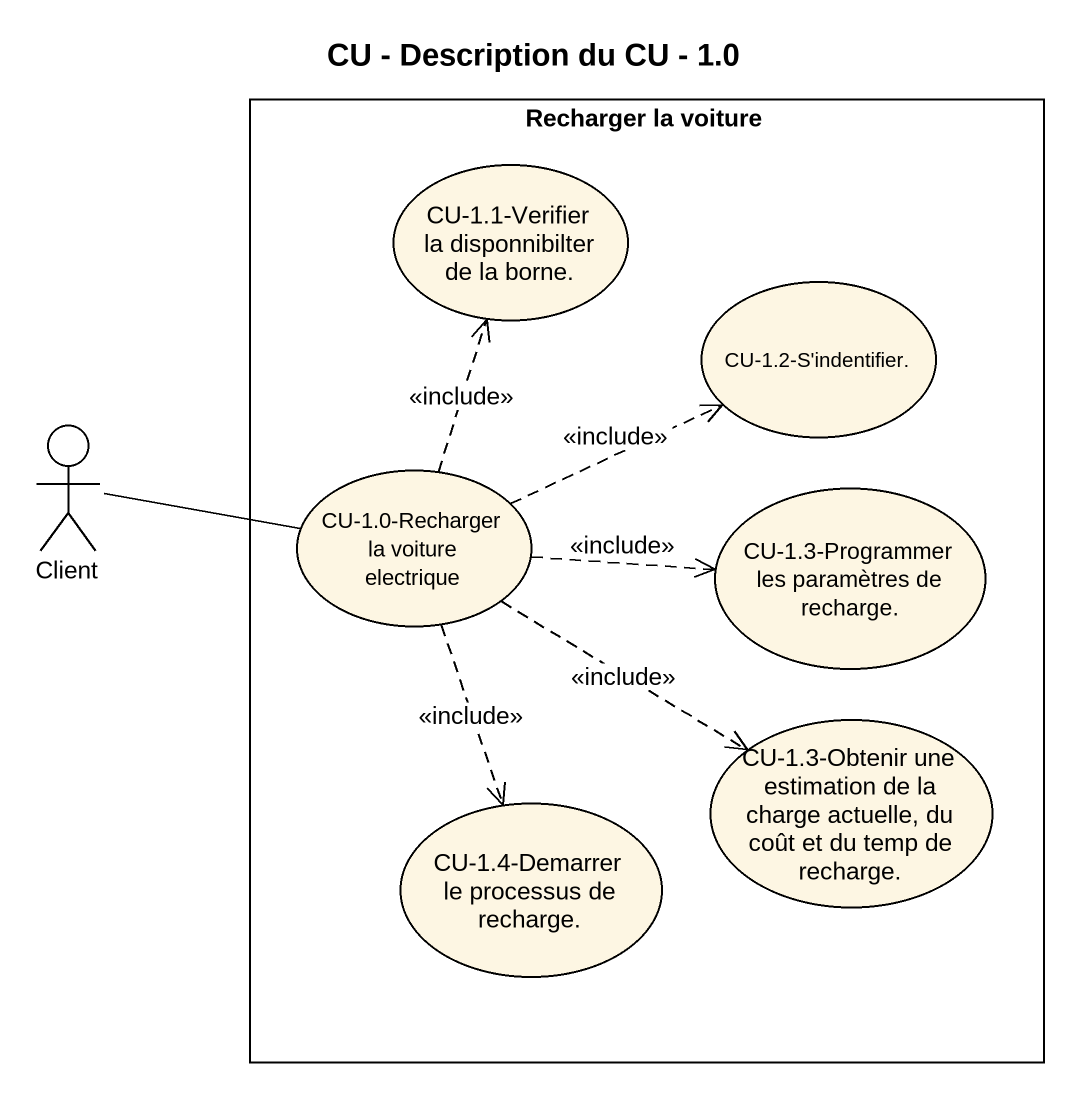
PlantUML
@startuml
title CU - Description du CU - 1.0
rectangle "Recharger la voiture" as Recharger_la_voiture {
  usecase "CU-1.1-Verifier la disponnibilter de la borne." as CU_1_1_Verifier_la
  usecase "CU-1.2-S'indentifier." as CU_1_2_S_indentifier
  usecase "CU-1.0-Recharger la voiture electrique" as CU_1_0_Recharger_la_voiture
  usecase "CU-1.3-Programmer les paramètres de recharge." as CU_1_3_Programmer_les
  usecase "CU-1.3-Obtenir une estimation de la charge actuelle, du coût et du temp de recharge." as CU_1_3_Obtenir_une
  usecase "CU-1.4-Demarrer le processus de recharge." as CU_1_4_Demarrer_le
}
actor Client
Client -right- CU_1_0_Recharger_la_voiture
CU_1_0_Recharger_la_voiture .up.> CU_1_1_Verifier_la : <<include>>
CU_1_0_Recharger_la_voiture .right.> CU_1_2_S_indentifier : <<include>>
CU_1_0_Recharger_la_voiture .right.> CU_1_3_Programmer_les : <<include>>
CU_1_0_Recharger_la_voiture ..> CU_1_3_Obtenir_une : <<include>>
CU_1_0_Recharger_la_voiture ..> CU_1_4_Demarrer_le : <<include>>
@enduml
